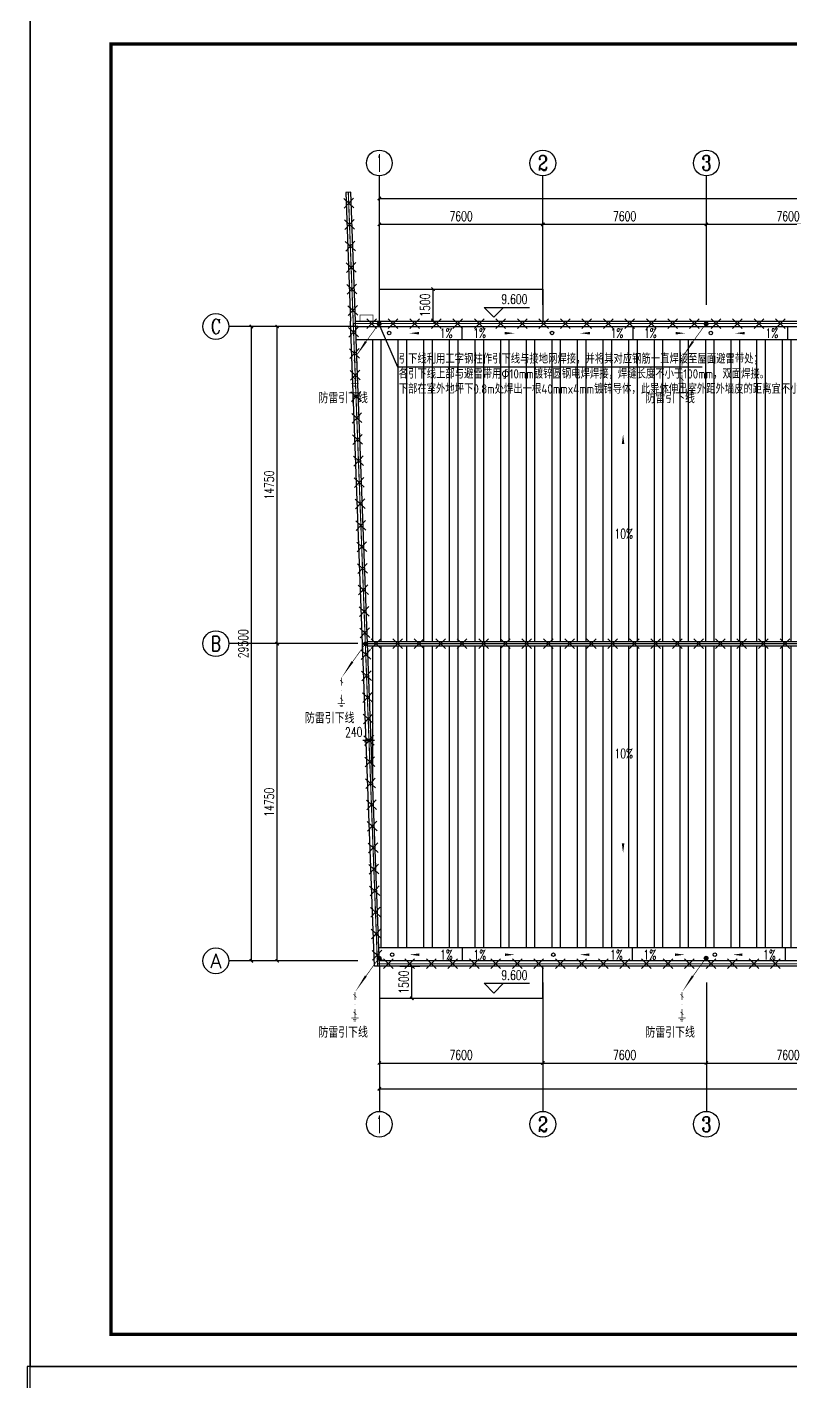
# Model space of a CAD drawing. Extents: x 54907 to 703237, y -798661 to -546661.
# Drawn here: x 54907 to 90410, y -736374 to -673374 of the extents above; entities that cross this region are included whole.
import ezdxf
from ezdxf.enums import TextEntityAlignment as Align

# ---------------------------------------------------------------- set-up
doc = ezdxf.new("R2010")
doc.units = 0
doc.header["$LTSCALE"] = 1000
doc.header["$MEASUREMENT"] = 0
for name, color, linetype in [('AXIS', 3, 'Continuous'), ('AXIS_TEXT', 7, 'Continuous'), ('CABLETRAY_DIM', 3, 'Continuous'), ('DIM_ELEV', 3, 'Continuous'), ('DIM_SYMB', 3, 'Continuous'), ('LGT1', 7, 'Continuous'), ('LWIRE', 4, 'Continuous'), ('PUB_DIM', 3, 'Continuous'), ('PUB_TITLE', 4, 'Continuous'), ('WIRE-避雷', 4, 'Continuous'), ('干线', 1, 'Continuous')]:
    doc.layers.add(name, color=color, linetype=linetype)
doc.layers.add('yichutu', color=7, linetype='Continuous', true_color=0xffffff, plot=False)
doc.styles.add('_HZTXT', font='txt.shx', dxfattribs={"width": 0.8, "bigfont": 'hztxt.shx'})
doc.styles.add('_TCH_AXIS', font='COMPLEX', dxfattribs={"bigfont": 'GBCBIG'})
doc.styles.add('_TCH_DIM', font='SIMPLEX', dxfattribs={"bigfont": 'GBCBIG'})
doc.styles.add('_TCH_DIM_T3', font='SIMPLEX', dxfattribs={"width": 0.705882, "bigfont": 'GBCBIG'})
doc.styles.add('AUDIT_I_110108221036-0', font='gbenor', dxfattribs={"bigfont": 'gbcbig'})
doc.styles.add('COMPLEX', font='COMPLEX')
doc.dimstyles.new('_TCH_ARCH&&150', dxfattribs={"dimtxt": 446.25, "dimasz": 150, "dimexe": 375, "dimexo": 450, "dimgap": 150, "dimtad": 1, "dimdec": 0, "dimzin": 0, "dimdsep": 46, "dimtxsty": '_TCH_DIM_T3', "dimblk": 'ARCHTICK', "dimcen": 0.09, "dimclrt": 7, "dimazin": 2, "dimtfac": 1, "dimtdec": 0, "dimtix": 1, "dimtmove": 2, "dimatfit": 3, "dimldrblk": 'ARCHTICK', "dimfxl": 0, "dimtolj": 1, "dimtzin": 0, "dimarcsym": 0})
pattern_1 = [(90, (-155248.3, -610043.7), (-1190.625, 1e-13), []), (90, (-154851.4, -609646.8), (-1190.625, 1e-13), [])]

# ---------------------------------------------------------------- blocks, each defined once
blk = doc.blocks.new('$TelecSys$00000009')
for p, q in [((-0.5, 0.5), (0.5, -0.5)), ((0.5, 0.5), (-0.5, -0.5))]:
    blk.add_line(p, q)
blk = doc.blocks.new('*X77')
at = {"color": 0, "linetype": 'Continuous'}
for p, q in [((192.59, 446.72), (193.87, 448.01)), ((192.65, 446.36), (194.23, 447.94)), ((192.69, 447.24), (193.35, 447.91)), ((192.79, 446.07), (194.52, 447.8)), ((192.98, 445.84), (194.75, 447.61)), ((193.23, 445.66), (194.93, 447.37)), ((193.53, 445.54), (195.05, 447.06)), ((193.92, 445.51), (195.08, 446.67)), ((194.61, 445.77), (194.82, 445.99))]:
    blk.add_line(p, q, dxfattribs=at)
blk = doc.blocks.new('YIN')
at = {"color": 1, "linetype": 'Continuous'}
blk.add_circle((0, 0.08), 0.875, dxfattribs=at)
at = {"layer": 'LGT1', "color": 1, "linetype": 'Continuous', "const_width": 0.3}
for points in [[(-0.46, -0.38), (-6.95, -9.43)], [(-11.88, -16.7), (-10.51, -18.13)], [(-11.17, -15.63), (-11.17, -15.63), (-11.17, -19.36)], [(-11.88, -24.88), (-10.51, -26.31)], [(-11.17, -21.31), (-11.17, -21.52)], [(-11.17, -23.58), (-11.17, -27.85)], [(-12.96, -27.73), (-9.54, -27.73)], [(-12.08, -28.45), (-10.56, -28.45)], [(-11.82, -29.1), (-10.68, -29.1)]]:
    blk.add_lwpolyline(points, dxfattribs=at)
at = {"layer": 'LGT1', "color": 1, "linetype": 'Continuous'}
blk.add_lwpolyline([(-6.14, -8.19, 1, 0, 0), (-11.11, -15.59, 0, 0, 0)], format="xyseb", dxfattribs=at)
at = {"color": 1, "linetype": 'Continuous', "xscale": 0.7, "yscale": 0.7, "zscale": 0.7}
blk.add_blockref('*X77', (-135.69, -312.65), dxfattribs=at)
blk = doc.blocks.new('A$C62AC0C75')
at = {"color": 1, "linetype": 'Continuous', "xscale": 100, "yscale": 100, "zscale": 100}
blk.add_blockref('YIN', (2770, 3677), dxfattribs=at)
at = {"color": 1, "linetype": 'Continuous', "style": '_HZTXT', "width": 0.8}
blk.add_text('防雷引下线', height=500, dxfattribs=at).set_placement((-50, -8))
blk = doc.blocks.new('A$C60276FF9')
at = {"layer": '干线', "color": 3}
blk.add_blockref('A$C62AC0C75', (0, 0), dxfattribs=at)
blk = doc.blocks.new('yct-1337-420-200550-63000-150-2010.0')
at = {"layer": 'yichutu', "color": 7, "true_color": 0xffffff}
blk.add_lwpolyline([(0, 0), (0, 63000), (200550, 63000), (200550, 0)], close=True, dxfattribs=at)
blk = doc.blocks.new('_ArchTick')
at = {"color": 0, "linetype": 'ByBlock', "const_width": 0.4}
blk.add_lwpolyline([(-0.5, -0.5), (0.5, 0.5)], dxfattribs=at)
blk = doc.blocks.new('*D242')
at = {"layer": 'Defpoints', "color": 0}
for p in [(70901, -706539), (70697, -707524), (70937, -707515)]:
    blk.add_point(p, dxfattribs=at)
at = {"layer": 'PUB_DIM', "color": 0, "lineweight": -2}
for p, q in [((70680, -707075), (70647, -706173)), ((70920, -707066), (70887, -706164)), ((70661, -706548), (70511, -706553)), ((70661, -706548), (70901, -706539)), ((70901, -706539), (71050, -706533))]:
    blk.add_line(p, q, dxfattribs=at)
at = {"layer": 'PUB_DIM', "color": 0, "lineweight": -2, "xscale": 150, "yscale": 150, "zscale": 150}
for p, rotation in [((70661, -706548), 2.120515752404524), ((70901, -706539), 182.1205157524045)]:
    blk.add_blockref('_ArchTick', p, dxfattribs=dict(at, rotation=rotation))
at = {"layer": 'PUB_DIM', "color": 7, "insert": (70091, -706156), "char_height": 446.2, "attachment_point": 5, "rotation": 2.12052, "style": '_TCH_DIM_T3'}
blk.add_mtext('\\A1;240', dxfattribs=at)
blk = doc.blocks.new('*D246')
at = {"layer": 'Defpoints', "color": 0}
for p in [(71778, -717035), (72790, -717035), (71778, -718535)]:
    blk.add_point(p, dxfattribs=at)
at = {"layer": 'PUB_DIM', "color": 0, "lineweight": -2}
for p, q in [((72228, -717035), (73165, -717035)), ((72790, -718535), (72790, -717035)), ((72228, -718535), (73165, -718535))]:
    blk.add_line(p, q, dxfattribs=at)
at = {"layer": 'PUB_DIM', "color": 0, "lineweight": -2, "xscale": 150, "yscale": 150, "zscale": 150}
for p, rotation in [((72790, -717035), 90), ((72790, -718535), 270)]:
    blk.add_blockref('_ArchTick', p, dxfattribs=dict(at, rotation=rotation))
at = {"layer": 'PUB_DIM', "color": 7, "insert": (72416, -717785), "char_height": 446.2, "attachment_point": 5, "rotation": 90, "style": '_TCH_DIM_T3'}
blk.add_mtext('\\A1;1500', dxfattribs=at)
blk = doc.blocks.new('*D247')
at = {"layer": 'Defpoints', "color": 0}
for p in [(72835, -685555), (73778, -685555), (72835, -687055)]:
    blk.add_point(p, dxfattribs=at)
at = {"layer": 'PUB_DIM', "color": 0, "lineweight": -2}
for p, q in [((73285, -685555), (74153, -685555)), ((73778, -687055), (73778, -685555)), ((73285, -687055), (74153, -687055))]:
    blk.add_line(p, q, dxfattribs=at)
at = {"layer": 'PUB_DIM', "color": 0, "lineweight": -2, "xscale": 150, "yscale": 150, "zscale": 150}
for p, rotation in [((73778, -685555), 90), ((73778, -687055), 270)]:
    blk.add_blockref('_ArchTick', p, dxfattribs=dict(at, rotation=rotation))
at = {"layer": 'PUB_DIM', "color": 7, "insert": (73405, -686305), "char_height": 446.2, "attachment_point": 5, "rotation": 90, "style": '_TCH_DIM_T3'}
blk.add_mtext('\\A1;1500', dxfattribs=at)
blk = doc.blocks.new('*D253')
at = {"layer": 'AXIS', "color": 0, "lineweight": -2}
for p, q in [((69830, -702045), (66155, -702045)), ((66530, -716795), (66530, -702045)), ((69830, -716795), (66155, -716795))]:
    blk.add_line(p, q, dxfattribs=at)
at = {"layer": 'Defpoints', "color": 0}
for p in [(66530, -702045), (70280, -702045), (70280, -716795)]:
    blk.add_point(p, dxfattribs=at)
at = {"layer": 'AXIS', "color": 0, "lineweight": -2, "xscale": 150, "yscale": 150, "zscale": 150}
for p, rotation in [((66530, -702045), 90), ((66530, -716795), 270)]:
    blk.add_blockref('_ArchTick', p, dxfattribs=dict(at, rotation=rotation))
at = {"layer": 'AXIS', "color": 7, "insert": (66157, -709420), "char_height": 446.2, "attachment_point": 5, "rotation": 90, "style": '_TCH_DIM_T3'}
blk.add_mtext('\\A1;14750', dxfattribs=at)
blk = doc.blocks.new('*D254')
at = {"layer": 'AXIS', "color": 0, "lineweight": -2}
for p, q in [((69830, -687295), (66155, -687295)), ((66530, -702045), (66530, -687295)), ((69830, -702045), (66155, -702045))]:
    blk.add_line(p, q, dxfattribs=at)
at = {"layer": 'Defpoints', "color": 0}
for p in [(66530, -687295), (70280, -687295), (70280, -702045)]:
    blk.add_point(p, dxfattribs=at)
at = {"layer": 'AXIS', "color": 0, "lineweight": -2, "xscale": 150, "yscale": 150, "zscale": 150}
for p, rotation in [((66530, -687295), 90), ((66530, -702045), 270)]:
    blk.add_blockref('_ArchTick', p, dxfattribs=dict(at, rotation=rotation))
at = {"layer": 'AXIS', "color": 7, "insert": (66157, -694670), "char_height": 446.2, "attachment_point": 5, "rotation": 90, "style": '_TCH_DIM_T3'}
blk.add_mtext('\\A1;14750', dxfattribs=at)
blk = doc.blocks.new('*D255')
at = {"layer": 'AXIS', "color": 0, "lineweight": -2}
for p, q in [((69830, -687295), (64955, -687295)), ((65330, -716795), (65330, -687295)), ((69830, -716795), (64955, -716795))]:
    blk.add_line(p, q, dxfattribs=at)
at = {"layer": 'Defpoints', "color": 0}
for p in [(65330, -687295), (70280, -687295), (70280, -716795)]:
    blk.add_point(p, dxfattribs=at)
at = {"layer": 'AXIS', "color": 0, "lineweight": -2, "xscale": 150, "yscale": 150, "zscale": 150}
for p, rotation in [((65330, -687295), 90), ((65330, -716795), 270)]:
    blk.add_blockref('_ArchTick', p, dxfattribs=dict(at, rotation=rotation))
at = {"layer": 'AXIS', "color": 7, "insert": (64957, -702045), "char_height": 446.2, "attachment_point": 5, "rotation": 90, "style": '_TCH_DIM_T3'}
blk.add_mtext('\\A1;29500', dxfattribs=at)
blk = doc.blocks.new('*D256')
at = {"layer": 'AXIS', "color": 0, "lineweight": -2}
for p, q in [((71280, -685845), (71280, -682170)), ((78880, -685845), (78880, -682170)), ((71280, -682545), (78880, -682545))]:
    blk.add_line(p, q, dxfattribs=at)
at = {"layer": 'Defpoints', "color": 0}
for p in [(78880, -682545), (71280, -686295), (78880, -686295)]:
    blk.add_point(p, dxfattribs=at)
at = {"layer": 'AXIS', "color": 0, "lineweight": -2, "xscale": 150, "yscale": 150, "zscale": 150, "rotation": 180}
blk.add_blockref('_ArchTick', (71280, -682545), dxfattribs=at)
at = {"layer": 'AXIS', "color": 0, "lineweight": -2, "xscale": 150, "yscale": 150, "zscale": 150}
blk.add_blockref('_ArchTick', (78880, -682545), dxfattribs=at)
at = {"layer": 'AXIS', "color": 7, "insert": (75080, -682172), "char_height": 446.2, "attachment_point": 5, "style": '_TCH_DIM_T3'}
blk.add_mtext('\\A1;7600', dxfattribs=at)
blk = doc.blocks.new('*D257')
at = {"layer": 'AXIS', "color": 0, "lineweight": -2}
for p, q in [((78880, -685845), (78880, -682170)), ((86480, -685845), (86480, -682170)), ((78880, -682545), (86480, -682545))]:
    blk.add_line(p, q, dxfattribs=at)
at = {"layer": 'Defpoints', "color": 0}
for p in [(86480, -682545), (78880, -686295), (86480, -686295)]:
    blk.add_point(p, dxfattribs=at)
at = {"layer": 'AXIS', "color": 0, "lineweight": -2, "xscale": 150, "yscale": 150, "zscale": 150, "rotation": 180}
blk.add_blockref('_ArchTick', (78880, -682545), dxfattribs=at)
at = {"layer": 'AXIS', "color": 0, "lineweight": -2, "xscale": 150, "yscale": 150, "zscale": 150}
blk.add_blockref('_ArchTick', (86480, -682545), dxfattribs=at)
at = {"layer": 'AXIS', "color": 7, "insert": (82680, -682172), "char_height": 446.2, "attachment_point": 5, "style": '_TCH_DIM_T3'}
blk.add_mtext('\\A1;7600', dxfattribs=at)
blk = doc.blocks.new('*D258')
at = {"layer": 'AXIS', "color": 0, "lineweight": -2}
for p, q in [((86480, -685845), (86480, -682170)), ((94080, -685845), (94080, -682170)), ((86480, -682545), (94080, -682545))]:
    blk.add_line(p, q, dxfattribs=at)
at = {"layer": 'Defpoints', "color": 0}
for p in [(94080, -682545), (86480, -686295), (94080, -686295)]:
    blk.add_point(p, dxfattribs=at)
at = {"layer": 'AXIS', "color": 0, "lineweight": -2, "xscale": 150, "yscale": 150, "zscale": 150, "rotation": 180}
blk.add_blockref('_ArchTick', (86480, -682545), dxfattribs=at)
at = {"layer": 'AXIS', "color": 0, "lineweight": -2, "xscale": 150, "yscale": 150, "zscale": 150}
blk.add_blockref('_ArchTick', (94080, -682545), dxfattribs=at)
at = {"layer": 'AXIS', "color": 7, "insert": (90280, -682172), "char_height": 446.2, "attachment_point": 5, "style": '_TCH_DIM_T3'}
blk.add_mtext('\\A1;7600', dxfattribs=at)
blk = doc.blocks.new('*D276')
at = {"layer": 'AXIS', "color": 0, "lineweight": -2}
for p, q in [((71280, -685845), (71280, -680970)), ((223280, -685845), (223280, -680970)), ((71280, -681345), (223280, -681345))]:
    blk.add_line(p, q, dxfattribs=at)
at = {"layer": 'Defpoints', "color": 0}
for p in [(223280, -681345), (71280, -686295), (223280, -686295)]:
    blk.add_point(p, dxfattribs=at)
at = {"layer": 'AXIS', "color": 0, "lineweight": -2, "xscale": 150, "yscale": 150, "zscale": 150, "rotation": 180}
blk.add_blockref('_ArchTick', (71280, -681345), dxfattribs=at)
at = {"layer": 'AXIS', "color": 0, "lineweight": -2, "xscale": 150, "yscale": 150, "zscale": 150}
blk.add_blockref('_ArchTick', (223280, -681345), dxfattribs=at)
at = {"layer": 'AXIS', "color": 7, "insert": (147280, -680972), "char_height": 446.2, "attachment_point": 5, "style": '_TCH_DIM_T3'}
blk.add_mtext('\\A1;152000', dxfattribs=at)
blk = doc.blocks.new('*D277')
at = {"layer": 'AXIS', "color": 0, "lineweight": -2}
for p, q in [((71280, -718245), (71280, -721920)), ((78880, -718245), (78880, -721920)), ((71280, -721545), (78880, -721545))]:
    blk.add_line(p, q, dxfattribs=at)
at = {"layer": 'Defpoints', "color": 0}
for p in [(71280, -717795), (78880, -717795), (78880, -721545)]:
    blk.add_point(p, dxfattribs=at)
at = {"layer": 'AXIS', "color": 0, "lineweight": -2, "xscale": 150, "yscale": 150, "zscale": 150, "rotation": 180}
blk.add_blockref('_ArchTick', (71280, -721545), dxfattribs=at)
at = {"layer": 'AXIS', "color": 0, "lineweight": -2, "xscale": 150, "yscale": 150, "zscale": 150}
blk.add_blockref('_ArchTick', (78880, -721545), dxfattribs=at)
at = {"layer": 'AXIS', "color": 7, "insert": (75080, -721172), "char_height": 446.2, "attachment_point": 5, "style": '_TCH_DIM_T3'}
blk.add_mtext('\\A1;7600', dxfattribs=at)
blk = doc.blocks.new('*D278')
at = {"layer": 'AXIS', "color": 0, "lineweight": -2}
for p, q in [((78880, -718245), (78880, -721920)), ((86480, -718245), (86480, -721920)), ((78880, -721545), (86480, -721545))]:
    blk.add_line(p, q, dxfattribs=at)
at = {"layer": 'Defpoints', "color": 0}
for p in [(78880, -717795), (86480, -717795), (86480, -721545)]:
    blk.add_point(p, dxfattribs=at)
at = {"layer": 'AXIS', "color": 0, "lineweight": -2, "xscale": 150, "yscale": 150, "zscale": 150, "rotation": 180}
blk.add_blockref('_ArchTick', (78880, -721545), dxfattribs=at)
at = {"layer": 'AXIS', "color": 0, "lineweight": -2, "xscale": 150, "yscale": 150, "zscale": 150}
blk.add_blockref('_ArchTick', (86480, -721545), dxfattribs=at)
at = {"layer": 'AXIS', "color": 7, "insert": (82680, -721172), "char_height": 446.2, "attachment_point": 5, "style": '_TCH_DIM_T3'}
blk.add_mtext('\\A1;7600', dxfattribs=at)
blk = doc.blocks.new('*D279')
at = {"layer": 'AXIS', "color": 0, "lineweight": -2}
for p, q in [((86480, -718245), (86480, -721920)), ((94080, -718245), (94080, -721920)), ((86480, -721545), (94080, -721545))]:
    blk.add_line(p, q, dxfattribs=at)
at = {"layer": 'Defpoints', "color": 0}
for p in [(86480, -717795), (94080, -717795), (94080, -721545)]:
    blk.add_point(p, dxfattribs=at)
at = {"layer": 'AXIS', "color": 0, "lineweight": -2, "xscale": 150, "yscale": 150, "zscale": 150, "rotation": 180}
blk.add_blockref('_ArchTick', (86480, -721545), dxfattribs=at)
at = {"layer": 'AXIS', "color": 0, "lineweight": -2, "xscale": 150, "yscale": 150, "zscale": 150}
blk.add_blockref('_ArchTick', (94080, -721545), dxfattribs=at)
at = {"layer": 'AXIS', "color": 7, "insert": (90280, -721172), "char_height": 446.2, "attachment_point": 5, "style": '_TCH_DIM_T3'}
blk.add_mtext('\\A1;7600', dxfattribs=at)
blk = doc.blocks.new('*D297')
at = {"layer": 'AXIS', "color": 0, "lineweight": -2}
for p, q in [((71280, -718245), (71280, -723120)), ((223280, -718245), (223280, -723120)), ((71280, -722745), (223280, -722745))]:
    blk.add_line(p, q, dxfattribs=at)
at = {"layer": 'Defpoints', "color": 0}
for p in [(71280, -717795), (223280, -717795), (223280, -722745)]:
    blk.add_point(p, dxfattribs=at)
at = {"layer": 'AXIS', "color": 0, "lineweight": -2, "xscale": 150, "yscale": 150, "zscale": 150, "rotation": 180}
blk.add_blockref('_ArchTick', (71280, -722745), dxfattribs=at)
at = {"layer": 'AXIS', "color": 0, "lineweight": -2, "xscale": 150, "yscale": 150, "zscale": 150}
blk.add_blockref('_ArchTick', (223280, -722745), dxfattribs=at)
at = {"layer": 'AXIS', "color": 7, "insert": (147280, -722372), "char_height": 446.2, "attachment_point": 5, "style": '_TCH_DIM_T3'}
blk.add_mtext('\\A1;152000', dxfattribs=at)
blk = doc.blocks.new('_AXISO')
blk.add_circle((0, 0), 0.5)
at = {"layer": 'AXIS_TEXT', "style": 'COMPLEX', "width": 1.041667}
blk.add_attdef('A', text='', height=0.56, dxfattribs=at).set_placement((-0.25, -0.28), (0.25, -0.28), align=Align.FIT)

msp = doc.modelspace()

# ---------------------------------------------------------------- hatches: boundary and pattern name
h = msp.add_hatch()
h.set_pattern_fill('ANSI32', color=146, scale=250, angle=45, style=0)
h.set_pattern_definition(pattern_1)
h.paths.add_polyline_path([(78880.3, -687894.7), (70210.2, -687894.7), (70730.4, -701944.7), (78880.3, -701944.7)])
h.paths.add_polyline_path([(86480.3, -687894.7), (78880.3, -687894.7), (78880.3, -701944.7), (86480.3, -701944.7)])
h.paths.add_polyline_path([(94080.3, -687894.7), (86480.3, -687894.7), (86480.3, -701944.7), (94080.3, -701944.7)])
h.paths.add_polyline_path([(101680.3, -687894.7), (94080.3, -687894.7), (94080.3, -701944.7), (101680.3, -701944.7)])
h.paths.add_polyline_path([(109280.3, -687894.7), (101680.3, -687894.7), (101680.3, -701944.7), (109280.3, -701944.7)])
h.paths.add_polyline_path([(116880.3, -687894.7), (109280.3, -687894.7), (109280.3, -701944.7), (116880.3, -701944.7)])
h.paths.add_polyline_path([(124480.3, -687894.7), (116880.3, -687894.7), (116880.3, -701944.7), (124480.3, -701944.7)])
h.paths.add_polyline_path([(132080.3, -687894.7), (124480.3, -687894.7), (124480.3, -701944.7), (132080.3, -701944.7)])
h.paths.add_polyline_path([(139680.3, -687894.7), (132080.3, -687894.7), (132080.3, -701944.7), (139680.3, -701944.7)])
h.paths.add_polyline_path([(147280.3, -687894.7), (139680.3, -687894.7), (139680.3, -701944.7), (147280.3, -701944.7)])
h.paths.add_polyline_path([(154880.3, -687894.7), (147280.3, -687894.7), (147280.3, -701944.7), (154880.3, -701944.7)])
h.paths.add_polyline_path([(223280.3, -687894.7), (154880.3, -687894.7), (154880.3, -701944.7), (223280.3, -701944.7)])
h = msp.add_hatch()
h.set_pattern_fill('ANSI32', color=146, scale=250, angle=45, style=0)
h.set_pattern_definition(pattern_1)
h.paths.add_polyline_path([(78880.3, -702144.7), (71280.3, -702144.7), (71280.3, -716194.7), (78880.3, -716194.7)])
h.paths.add_polyline_path([(71280.3, -716794.7), (71280.3, -702144.7), (70737.8, -702144.7)])
h = msp.add_hatch()
h.set_pattern_fill('ANSI32', color=146, scale=250, angle=45, style=0)
h.set_pattern_definition(pattern_1)
h.paths.add_polyline_path([(215680.3, -716194.7), (223280.3, -716194.7), (223280.3, -702144.7), (215680.3, -702144.7)])
h.paths.add_polyline_path([(208080.3, -716194.7), (215680.3, -716194.7), (215680.3, -702144.7), (208080.3, -702144.7)])
h.paths.add_polyline_path([(200480.3, -716194.7), (208080.3, -716194.7), (208080.3, -702144.7), (200480.3, -702144.7)])
h.paths.add_polyline_path([(170080.3, -716194.7), (177680.3, -716194.7), (177680.3, -702144.7), (170080.3, -702144.7)])
h.paths.add_polyline_path([(162480.3, -716194.7), (170080.3, -716194.7), (170080.3, -702144.7), (162480.3, -702144.7)])
h.paths.add_polyline_path([(154880.3, -716194.7), (162480.3, -716194.7), (162480.3, -702144.7), (154880.3, -702144.7)])
h.paths.add_polyline_path([(147280.3, -716194.7), (154880.3, -716194.7), (154880.3, -702144.7), (147280.3, -702144.7)])
h.paths.add_polyline_path([(139680.3, -716194.7), (147280.3, -716194.7), (147280.3, -702144.7), (139680.3, -702144.7)])
h.paths.add_polyline_path([(132080.3, -716194.7), (139680.3, -716194.7), (139680.3, -702144.7), (132080.3, -702144.7)])
h.paths.add_polyline_path([(124480.3, -716194.7), (132080.3, -716194.7), (132080.3, -702144.7), (124480.3, -702144.7)])
h.paths.add_polyline_path([(116880.3, -716194.7), (124480.3, -716194.7), (124480.3, -702144.7), (116880.3, -702144.7)])
h.paths.add_polyline_path([(109280.3, -716194.7), (116880.3, -716194.7), (116880.3, -702144.7), (109280.3, -702144.7)])
h.paths.add_polyline_path([(101680.3, -716194.7), (109280.3, -716194.7), (109280.3, -702144.7), (101680.3, -702144.7)])
h.paths.add_polyline_path([(94080.3, -716194.7), (101680.3, -716194.7), (101680.3, -702144.7), (94080.3, -702144.7)])
h.paths.add_polyline_path([(86480.3, -716194.7), (94080.3, -716194.7), (94080.3, -702144.7), (86480.3, -702144.7)])
h.paths.add_polyline_path([(78880.3, -716194.7), (86480.3, -716194.7), (86480.3, -702144.7), (78880.3, -702144.7)])
h.paths.add_polyline_path([(185160.3, -716194.7), (185160.3, -702144.7), (177680.3, -702144.7), (177680.3, -716194.7)])
h.paths.add_polyline_path([(185400.3, -716194.7), (185400.3, -702184.7), (192880.3, -702184.7), (192880.3, -702144.7), (185280.3, -702144.7), (185280.3, -716194.7)])
h.paths.add_polyline_path([(192880.3, -702184.7), (200360.3, -702184.7), (200360.3, -716194.7), (200480.3, -716194.7), (200480.3, -702144.7), (192880.3, -702144.7)])

# ---------------------------------------------------------------- linework, layer by layer
for p, q in [((71049, -717034.7), (69938.9, -687054.7)), ((71289.1, -717034.7), (70179.1, -687054.7)), ((70179.1, -687054.7), (223520.3, -687054.7)), ((70179.1, -687294.7), (223280.3, -687294.7)), ((75120.3, -687294.7), (75120.3, -687894.7)), ((83058, -687294.7), (83058, -687894.7)), ((90257.8, -687294.7), (90257.8, -687894.7)), ((70179.1, -687894.7), (223280.3, -687894.7)), ((70494, -702044.7), (185160.3, -702044.7)), ((70734.1, -701944.7), (223280.3, -701944.7)), ((70734.1, -702144.7), (185160.3, -702144.7)), ((185160.3, -716194.7), (71280.3, -716194.7)), ((75130.8, -716194.7), (75130.8, -716794.7)), ((83035.5, -716194.7), (83035.5, -716794.7)), ((90148.5, -716194.7), (90148.5, -716794.7)), ((185160.3, -716794.7), (71280.3, -716794.7)), ((223520.3, -717034.7), (71049, -717034.7))]:
    msp.add_line(p, q)
at = {"color": 3, "ltscale": 0.18}
msp.add_line((72137.3, -689190.6), (71254.3, -687159.3), dxfattribs=at)
for points in [[(70179.1, -687054.7), (69956.9, -681054.7), (69717.1, -681063.5), (69938.9, -687053.2)], [(71280.3, -687054.7), (71280.3, -685554.7), (78880.3, -685554.7), (78880.3, -687054.7)], [(71280.3, -717034.7), (71280.3, -718534.7), (78880.3, -718534.7), (78880.3, -717034.7)]]:
    msp.add_lwpolyline(points)
at = {"const_width": 30}
msp.add_lwpolyline([(70980.3, -687054.7), (70980.3, -686754.7), (70380.3, -686754.7), (70380.3, -687054.7)], dxfattribs=at)
at = {"color": 0}
for centre in [(71737.5, -687596), (79304.7, -687596), (86691, -687596), (71876.4, -716510.1), (79369.6, -716510.1), (86875.5, -716510.1)]:
    msp.add_circle(centre, 81, dxfattribs=at)
at = {"layer": 'AXIS'}
for p, q in [((71280.3, -686294.7), (71280.3, -680294.7)), ((78880.3, -686294.7), (78880.3, -680294.7)), ((86480.3, -686294.7), (86480.3, -680294.7)), ((70280.3, -687294.7), (64280.3, -687294.7)), ((70280.3, -702044.7), (64280.3, -702044.7)), ((70280.3, -716794.7), (64280.3, -716794.7)), ((71280.3, -717794.7), (71280.3, -723794.7)), ((78880.3, -717794.7), (78880.3, -723794.7)), ((86480.3, -717794.7), (86480.3, -723794.7))]:
    msp.add_line(p, q, dxfattribs=at)
at = {"layer": 'CABLETRAY_DIM', "color": 7}
msp.add_line((86288.9, -689190.6), (72137.3, -689190.6), dxfattribs=at)
at = {"layer": 'DIM_ELEV'}
for p, q in [((76601.6, -686857.2), (76151.6, -686407.2)), ((76151.6, -686407.2), (78254.4, -686407.2)), ((76601.6, -686857.2), (77051.6, -686407.2)), ((76601.6, -718289.9), (76151.6, -717839.9)), ((76151.6, -717839.9), (78254.4, -717839.9)), ((76601.6, -718289.9), (77051.6, -717839.9))]:
    msp.add_line(p, q, dxfattribs=at)
at = {"layer": 'DIM_SYMB'}
for points in [[(73931.9, -687608, 0, 0, 0), (72679.9, -687608, 0, 120, 0), (73129.9, -687608, 0, 0, 0)], [(76308.7, -687608, 0, 0, 0), (77560.7, -687608, 0, 120, 0), (77110.7, -687608, 0, 0, 0)], [(81869.6, -687608, 0, 0, 0), (80617.6, -687608, 0, 120, 0), (81067.6, -687608, 0, 0, 0)], [(84246.4, -687608, 0, 0, 0), (85498.4, -687608, 0, 120, 0), (85048.4, -687608, 0, 0, 0)], [(89069.4, -687608, 0, 0, 0), (87817.4, -687608, 0, 120, 0), (88267.4, -687608, 0, 0, 0)], [(82609.8, -696555.1, 0, 0, 0), (82609.8, -692314.1, 0, 120, 0), (82609.8, -692764.1, 0, 0, 0)], [(82609.8, -707534.2, 0, 0, 0), (82609.8, -711775.2, 0, 120, 0), (82609.8, -711325.2, 0, 0, 0)], [(73942.4, -716508, 0, 0, 0), (72690.4, -716508, 0, 120, 0), (73140.4, -716508, 0, 0, 0)], [(76319.2, -716508, 0, 0, 0), (77571.2, -716508, 0, 120, 0), (77121.2, -716508, 0, 0, 0)], [(81847.1, -716508, 0, 0, 0), (80595.1, -716508, 0, 120, 0), (81045.1, -716508, 0, 0, 0)], [(84223.9, -716508, 0, 0, 0), (85475.9, -716508, 0, 120, 0), (85025.9, -716508, 0, 0, 0)], [(88960.1, -716508, 0, 0, 0), (87708.1, -716508, 0, 120, 0), (88158.1, -716508, 0, 0, 0)]]:
    msp.add_lwpolyline(points, format="xyseb", dxfattribs=at)
at = {"layer": 'PUB_TITLE'}
for p, q in [((55056.6, -672661.4), (55056.6, -735661.4)), ((55056.6, -735661.4), (255606.6, -735661.4))]:
    msp.add_line(p, q, dxfattribs=at)
at = {"layer": 'PUB_TITLE', "const_width": 150}
msp.add_lwpolyline([(58806.6, -734161.4), (254256.6, -734161.4), (254256.6, -674161.4), (58806.6, -674161.4)], close=True, dxfattribs=at)
at = {"layer": 'PUB_TITLE'}
msp.add_lwpolyline([(54906.6, -798661.4), (255606.6, -798661.4), (255606.6, -735661.4), (54906.6, -735661.4)], close=True, dxfattribs=at)
at = {"layer": 'WIRE-避雷', "linetype": 'Continuous', "const_width": 52.5}
for points in [[(69837, -681059.1), (71195.1, -717034.7)], [(71191.2, -716931.6), (223421.7, -716931.6), (223421.7, -687156.4), (70067.3, -687159.3)], [(70629.2, -702044.7), (223421.7, -702044)]]:
    msp.add_lwpolyline(points, dxfattribs=at)

# ---------------------------------------------------------------- block references
at = {"layer": 'AXIS'}
ref = msp.add_blockref('_AXISO', (71280.3, -679694.7), dxfattribs=dict(at, xscale=1200, yscale=1200, zscale=1200))
ref.add_attrib('A', '1', dxfattribs={"layer": 'AXIS_TEXT', "height": 817.2, "style": '_TCH_AXIS', "width": 0.555556}).set_placement((71183, -680103.2), (71377.5, -680103.2), align=Align.FIT)
ref = msp.add_blockref('_AXISO', (78880.3, -679694.7), dxfattribs=dict(at, xscale=1200, yscale=1200, zscale=1200))
ref.add_attrib('A', '2', dxfattribs={"layer": 'AXIS_TEXT', "height": 698.9, "style": '_TCH_AXIS'}).set_placement((78647.3, -680044.1), (79113.2, -680044.1), align=Align.FIT)
ref = msp.add_blockref('_AXISO', (86480.3, -679694.7), dxfattribs=dict(at, xscale=1200, yscale=1200, zscale=1200))
ref.add_attrib('A', '3', dxfattribs={"layer": 'AXIS_TEXT', "height": 698.9, "style": '_TCH_AXIS'}).set_placement((86247.3, -680044.1), (86713.2, -680044.1), align=Align.FIT)
ref = msp.add_blockref('_AXISO', (63680.3, -687294.7), dxfattribs=dict(at, xscale=1200, yscale=1200, zscale=1200))
ref.add_attrib('A', 'C', dxfattribs={"layer": 'AXIS_TEXT', "height": 683.5, "style": '_TCH_AXIS'}).set_placement((63436.1, -687636.4), (63924.4, -687636.4), align=Align.FIT)
ref = msp.add_blockref('_AXISO', (63680.3, -702044.7), dxfattribs=dict(at, xscale=1200, yscale=1200, zscale=1200))
ref.add_attrib('A', 'B', dxfattribs={"layer": 'AXIS_TEXT', "height": 698.9, "style": '_TCH_AXIS', "width": 0.823529}).set_placement((63447.3, -702394.1), (63913.2, -702394.1), align=Align.FIT)
ref = msp.add_blockref('_AXISO', (63680.3, -716794.7), dxfattribs=dict(at, xscale=1200, yscale=1200, zscale=1200))
ref.add_attrib('A', 'A', dxfattribs={"layer": 'AXIS_TEXT', "height": 668.2, "style": '_TCH_AXIS', "width": 0.888889}).set_placement((63425.7, -717128.7), (63934.8, -717128.7), align=Align.FIT)
ref = msp.add_blockref('_AXISO', (71280.3, -724394.7), dxfattribs=dict(at, xscale=1200, yscale=1200, zscale=1200))
ref.add_attrib('A', '1', dxfattribs={"layer": 'AXIS_TEXT', "height": 817.2, "style": '_TCH_AXIS', "width": 0.555556}).set_placement((71183, -724803.2), (71377.5, -724803.2), align=Align.FIT)
ref = msp.add_blockref('_AXISO', (78880.3, -724394.7), dxfattribs=dict(at, xscale=1200, yscale=1200, zscale=1200))
ref.add_attrib('A', '2', dxfattribs={"layer": 'AXIS_TEXT', "height": 698.9, "style": '_TCH_AXIS'}).set_placement((78647.3, -724744.1), (79113.2, -724744.1), align=Align.FIT)
ref = msp.add_blockref('_AXISO', (86480.3, -724394.7), dxfattribs=dict(at, xscale=1200, yscale=1200, zscale=1200))
ref.add_attrib('A', '3', dxfattribs={"layer": 'AXIS_TEXT', "height": 698.9, "style": '_TCH_AXIS'}).set_placement((86247.3, -724744.1), (86713.2, -724744.1), align=Align.FIT)
at = {"layer": 'LWIRE', "yscale": 450, "zscale": 450}
for p, xscale, rotation in [((69855.9, -681558.7), 450.0000000000001, 272.1619306879293), ((69893.6, -682558), 450.0000000000001, 272.1619306879293), ((69931.3, -683557.3), 450.0000000000001, 272.1619306879293), ((69969, -684556.6), 450.0000000000001, 272.1619306879293), ((70006.8, -685555.9), 450.0000000000001, 272.1619306879293), ((70044.5, -686555.2), 450.0000000000001, 272.1619306879293), ((70082.2, -687554.5), 450.0000000000001, 272.1619306879293), ((70921.7, -687159.3), 449.9999999999999, 180.0010883605378), ((71921.7, -687159.3), 449.9999999999999, 180.0010883605378), ((72921.7, -687159.3), 449.9999999999999, 180.0010883605378), ((73921.7, -687159.2), 449.9999999999999, 180.0010883605378), ((74921.7, -687159.2), 449.9999999999999, 180.0010883605378), ((75921.7, -687159.2), 449.9999999999999, 180.0010883605378), ((76921.7, -687159.2), 449.9999999999999, 180.0010883605378), ((77921.7, -687159.2), 449.9999999999999, 180.0010883605378), ((78921.7, -687159.1), 449.9999999999999, 180.0010883605378), ((79921.7, -687159.1), 449.9999999999999, 180.0010883605378), ((80921.7, -687159.1), 449.9999999999999, 180.0010883605378), ((81921.7, -687159.1), 449.9999999999999, 180.0010883605378), ((82921.7, -687159.1), 449.9999999999999, 180.0010883605378), ((83921.7, -687159), 449.9999999999999, 180.0010883605378), ((84921.7, -687159), 449.9999999999999, 180.0010883605378), ((85921.7, -687159), 449.9999999999999, 180.0010883605378), ((86921.7, -687159), 449.9999999999999, 180.0010883605378), ((87921.7, -687159), 449.9999999999999, 180.0010883605378), ((88921.7, -687158.9), 449.9999999999999, 180.0010883605378), ((89921.7, -687158.9), 449.9999999999999, 180.0010883605378), ((70119.9, -688553.8), 450.0000000000001, 272.1619306879293), ((70157.7, -689553), 450.0000000000001, 272.1619306879293), ((70195.4, -690552.3), 450.0000000000001, 272.1619306879293), ((70233.1, -691551.6), 450.0000000000001, 272.1619306879293), ((70270.8, -692550.9), 450.0000000000001, 272.1619306879293), ((70308.6, -693550.2), 450.0000000000001, 272.1619306879293), ((70346.3, -694549.5), 450.0000000000001, 272.1619306879293), ((70384, -695548.8), 450.0000000000001, 272.1619306879293), ((70421.7, -696548.1), 450.0000000000001, 272.1619306879293), ((70459.4, -697547.3), 450.0000000000001, 272.1619306879293), ((70497.2, -698546.6), 450.0000000000001, 272.1619306879293), ((70534.9, -699545.9), 450.0000000000001, 272.1619306879293), ((70572.6, -700545.2), 450.0000000000001, 272.1619306879293), ((70610.3, -701544.5), 450.0000000000001, 272.1619306879293), ((71129.2, -702044.7), 449.9999999999999, 0.0002498998112633241), ((72129.2, -702044.6), 449.9999999999999, 0.0002498998112633241), ((73129.2, -702044.6), 449.9999999999999, 0.0002498998112633241), ((74129.2, -702044.6), 449.9999999999999, 0.0002498998112633241), ((75129.2, -702044.6), 449.9999999999999, 0.0002498998112633241), ((76129.2, -702044.6), 449.9999999999999, 0.0002498998112633241), ((77129.2, -702044.6), 449.9999999999999, 0.0002498998112633241), ((78129.2, -702044.6), 449.9999999999999, 0.0002498998112633241), ((79129.2, -702044.6), 449.9999999999999, 0.0002498998112633241), ((80129.2, -702044.6), 449.9999999999999, 0.0002498998112633241), ((81129.2, -702044.6), 449.9999999999999, 0.0002498998112633241), ((82129.2, -702044.6), 449.9999999999999, 0.0002498998112633241), ((83129.2, -702044.6), 449.9999999999999, 0.0002498998112633241), ((84129.2, -702044.6), 449.9999999999999, 0.0002498998112633241), ((85129.2, -702044.6), 449.9999999999999, 0.0002498998112633241), ((86129.2, -702044.6), 449.9999999999999, 0.0002498998112633241), ((87129.2, -702044.6), 449.9999999999999, 0.0002498998112633241), ((88129.2, -702044.6), 449.9999999999999, 0.0002498998112633241), ((89129.2, -702044.6), 449.9999999999999, 0.0002498998112633241), ((90129.2, -702044.6), 449.9999999999999, 0.0002498998112633241), ((70648.1, -702543.8), 450.0000000000001, 272.1619306879293), ((70685.8, -703543.1), 450.0000000000001, 272.1619306879293), ((70723.5, -704542.4), 450.0000000000001, 272.1619306879293), ((70761.2, -705541.7), 450.0000000000001, 272.1619306879293), ((70799, -706540.9), 450.0000000000001, 272.1619306879293), ((70836.7, -707540.2), 450.0000000000001, 272.1619306879293), ((70874.4, -708539.5), 450.0000000000001, 272.1619306879293), ((70912.1, -709538.8), 450.0000000000001, 272.1619306879293), ((70949.9, -710538.1), 450.0000000000001, 272.1619306879293), ((70987.6, -711537.4), 450.0000000000001, 272.1619306879293), ((71025.3, -712536.7), 450.0000000000001, 272.1619306879293), ((71063, -713536), 450.0000000000001, 272.1619306879293), ((71100.8, -714535.2), 450.0000000000001, 272.1619306879293), ((71138.5, -715534.5), 450.0000000000001, 272.1619306879293), ((71176.2, -716533.8), 450.0000000000001, 272.1619306879293)]:
    msp.add_blockref('$TelecSys$00000009', p, dxfattribs=dict(at, xscale=xscale, rotation=rotation))
at = {"layer": 'LWIRE', "xscale": 450, "yscale": 450, "zscale": 450}
for p in [(71691.2, -716931.6), (72691.2, -716931.6), (73691.2, -716931.6), (74691.2, -716931.6), (75691.2, -716931.6), (76691.2, -716931.6), (77691.2, -716931.6), (78691.2, -716931.6), (79691.2, -716931.6), (80691.2, -716931.6), (81691.2, -716931.6), (82691.2, -716931.6), (83691.2, -716931.6), (84691.2, -716931.6), (85691.2, -716931.6), (86691.2, -716931.6), (87691.2, -716931.6), (88691.2, -716931.6), (89691.2, -716931.6)]:
    msp.add_blockref('$TelecSys$00000009', p, dxfattribs=at)
at = {"layer": 'yichutu'}
for p in [(55056.6, -735661.4), (55056.6, -798661.4)]:
    msp.add_blockref('yct-1337-420-200550-63000-150-2010.0', p, dxfattribs=at)
at = {"layer": '干线', "color": 1}
for p in [(68498, -690856.8), (83698, -690856.8), (67872.9, -705742.2), (68498, -720356.8), (83698, -720356.8)]:
    msp.add_blockref('A$C60276FF9', p, dxfattribs=at)

# ---------------------------------------------------------------- texts
at = {"layer": 'CABLETRAY_DIM', "color": 7, "style": 'AUDIT_I_110108221036-0'}
for s, p in [('引下线利用工字钢柱作引下线与接地网焊接，并将其对应钢筋一直焊接至屋面避雷带处；', (72179.5, -689017.8)), ('各引下线上部与避雷带用Φ10mm镀锌圆钢电焊焊接，焊缝长度不小于100mm，双面焊接。', (72179.5, -689717.8)), ('下部在室外地坪下0.8m处焊出一根40mmx4mm镀锌导体，此导体伸出室外距外墙皮的距离宜不小于1m(余同)。', (72179.5, -690417.8))]:
    msp.add_text(s, height=434.043, dxfattribs=at).set_placement(p)
at = {"layer": 'DIM_ELEV', "color": 7, "style": '_TCH_DIM', "width": 0.705882}
for p in [(76949.4, -686249.7), (76949.4, -717682.4)]:
    msp.add_text('9.600', height=446.25, dxfattribs=at).set_placement(p)
at = {"layer": 'DIM_SYMB', "color": 7, "style": '_TCH_DIM', "width": 0.705882}
for s, p in [('1%%%', (74089.4, -687831.1)), ('1%%%', (75641.2, -687831.1)), ('1%%%', (82027.1, -687831.1)), ('1%%%', (83578.9, -687831.1)), ('1%%%', (89226.9, -687831.1)), ('10%%%', (82204.8, -697158.8)), ('10%%%', (82204.8, -707376.7)), ('1%%%', (74099.9, -716731.1)), ('1%%%', (75651.7, -716731.1)), ('1%%%', (82004.6, -716731.1)), ('1%%%', (83556.4, -716731.1)), ('1%%%', (89117.6, -716731.1))]:
    msp.add_text(s, height=446.25, dxfattribs=at).set_placement(p)

# ---------------------------------------------------------------- dimensions: what is measured, and where the dimension line sits
at = {"layer": 'AXIS'}
for p1, p2, distance, picture, middle in [((71280.3, -686294.7), (223280.3, -686294.7), 4950, '*D276', (147280.3, -680971.5)), ((71280.3, -686294.7), (78880.3, -686294.7), 3750, '*D256', (75080.3, -682171.5)), ((78880.3, -686294.7), (86480.3, -686294.7), 3750, '*D257', (82680.3, -682171.5)), ((86480.3, -686294.7), (94080.3, -686294.7), 3750, '*D258', (90280.3, -682171.5)), ((70280.3, -716794.7), (70280.3, -687294.7), 4950, '*D255', (64957.1, -702044.7)), ((70280.3, -702044.7), (70280.3, -687294.7), 3750, '*D254', (66157.1, -694669.7)), ((70280.3, -716794.7), (70280.3, -702044.7), 3750, '*D253', (66157.1, -709419.7)), ((71280.3, -717794.7), (78880.3, -717794.7), -3750, '*D277', (75080.3, -721171.5)), ((71280.3, -717794.7), (223280.3, -717794.7), -4950, '*D297', (147280.3, -722371.5)), ((78880.3, -717794.7), (86480.3, -717794.7), -3750, '*D278', (82680.3, -721171.5)), ((86480.3, -717794.7), (94080.3, -717794.7), -3750, '*D279', (90280.3, -721171.5))]:
    dim = msp.add_aligned_dim(p1=p1, p2=p2, distance=distance, dimstyle='_TCH_ARCH&&150', dxfattribs=at)
    dim.commit()
    dim.dimension.update_dxf_attribs({"geometry": picture, "text_midpoint": middle})
at = {"layer": 'PUB_DIM'}
for p1, p2, distance, picture, middle in [((72835.2, -687054.7), (72835.2, -685554.7), -943.2, '*D247', (73405.3, -686304.7)), ((71777.9, -718534.7), (71777.9, -717034.7), -1011.7, '*D246', (72416.5, -717784.7))]:
    dim = msp.add_aligned_dim(p1=p1, p2=p2, distance=distance, dimstyle='_TCH_ARCH&&150', dxfattribs=at)
    dim.commit()
    dim.dimension.update_dxf_attribs({"geometry": picture, "text_midpoint": middle})
dim = msp.add_linear_dim(base=(70900.5, -706538.7), p1=(70696.8, -707524.3), p2=(70936.7, -707515.4), angle=2.120516, dimstyle='_TCH_ARCH&&150', dxfattribs=at)
dim.commit()
dim.dimension.update_dxf_attribs({"geometry": '*D242', "text_midpoint": (70090.8, -706155.9), "dimtype": 129})

doc.saveas('drawing.dxf')
